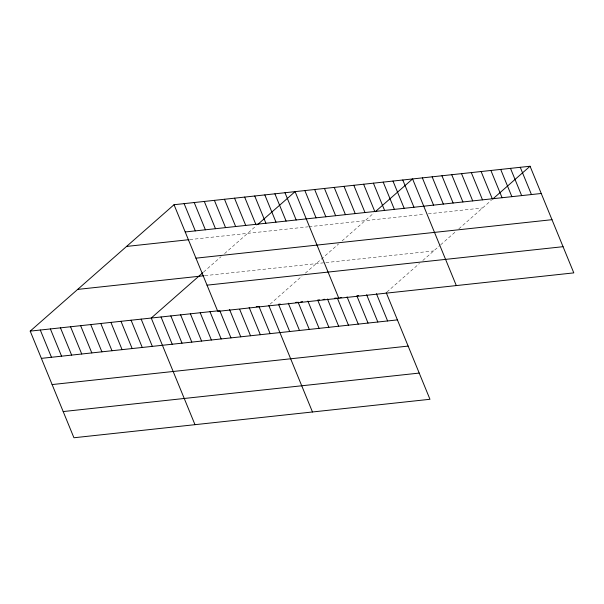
<?xml version="1.0" encoding="UTF-8"?>
<svg xmlns="http://www.w3.org/2000/svg" width="604" height="604" viewBox="0 0 604 604"><rect width="100%" height="100%" fill="white"/><g stroke="black" fill="none" stroke-linecap="round" stroke-linejoin="round"><path stroke-width="0.45" stroke-dasharray="3.02 2.27" d="M203.608 272.026L221.072 256.677M224.567 253.612L256.436 225.602M270.094 304.144L301.962 276.141M305.352 273.159L338.557 243.978M342.053 240.913L373.921 212.902M386.907 292.042L419.455 263.442M422.845 260.467L439.984 245.405M440.678 244.794L456.05 231.287M458.844 228.825L491.414 200.211M189.845 239.592L308.146 226.81M309.037 226.711L423.849 214.307M428.304 213.824L482.596 207.957M204.945 275.651L433.695 250.932"/><path stroke-width="0.91" d="M386.228 292.638L429.965 399.282L73.937 437.757L30.2 331.12L174.035 204.718L530.063 166.243L573.8 272.88L217.772 311.362L174.035 204.718M202.906 272.638L151.249 318.036L194.986 424.672M257.795 224.409L295.084 191.634L338.821 298.278M375.28 211.717L412.577 178.943L456.314 285.579M492.766 199.018L530.063 166.243M185.217 231.974L541.237 193.491M126.568 246.432L188.931 239.69M195.96 258.172L551.988 219.69M77.667 289.407L204.054 275.749M207.029 285.163L563.056 246.689M30.2 331.12L218.897 310.728M256.277 306.681L258.059 306.492M278.527 304.28L280.309 304.084M295.439 302.453L297.221 302.257M300.777 301.872L302.559 301.683M317.689 300.045L319.471 299.856M323.034 299.471L324.809 299.274M334.601 298.217L336.383 298.029M339.939 297.644L341.721 297.447M356.851 295.817L358.633 295.62M41.374 358.368L397.402 319.894M52.118 384.567L408.145 346.092M63.194 411.558L419.214 373.083M520.27 167.3L531.452 194.556M510.486 168.357L521.66 195.613M500.693 169.414L511.867 196.67M490.901 170.479L502.075 197.727M481.109 171.536L492.29 198.784M471.316 172.593L482.498 199.841M461.531 173.65L472.706 200.898M451.739 174.707L462.913 201.963M441.947 175.764L453.121 203.019M432.154 176.821L443.336 204.077M422.37 177.886L433.544 205.133M402.785 180L413.959 207.248M392.993 181.057L404.174 208.304M383.2 182.114L394.382 209.369M373.415 183.171L384.589 210.426M363.623 184.228L374.797 211.483M353.831 185.292L365.005 212.54M344.038 186.349L355.22 213.597M334.246 187.406L345.428 214.654M376.435 293.703L387.609 320.951M324.461 188.463L335.635 215.711M366.643 294.76L377.825 322.007M314.669 189.52L325.843 216.776M357.206 296.67L368.032 323.065M304.877 190.577L316.051 217.833M347.066 296.874L358.24 324.122M337.274 297.931L348.448 325.186M284.997 192.729L296.179 219.977M327.481 298.988L338.655 326.243M274.911 193.816L286.092 221.072M318.044 300.898L328.87 327.3M264.824 194.911L275.998 222.159M307.897 301.109L319.078 328.357M254.737 195.998L265.911 223.246M298.112 302.166L309.286 329.414M288.319 303.223L299.493 330.471M244.65 197.085L255.824 224.341M278.874 305.133L289.701 331.528M234.563 198.18L245.737 225.428M268.735 305.337L312.472 411.981M224.477 199.267L235.651 226.523M258.95 306.394L270.124 333.65M214.39 200.362L225.564 227.61M249.158 307.451L260.332 334.707M204.303 201.449L215.477 228.697M239.713 309.361L250.539 335.764M194.216 202.536L205.39 229.792M229.573 309.573L240.754 336.821M184.122 203.631L195.303 230.879M219.781 310.63L230.962 337.878M209.996 311.687L221.17 338.935M200.203 312.744L211.377 339.999M190.411 313.801L201.585 341.056M180.619 314.858L191.8 342.113M170.834 315.922L182.008 343.17M161.042 316.979L172.215 344.227M141.162 319.123L152.336 346.379M131.076 320.218L142.25 347.466M120.989 321.305L132.163 348.553M110.902 322.393L122.076 349.648M100.815 323.487L111.989 350.735M90.721 324.575L101.902 351.83M80.634 325.669L91.816 352.917M70.547 326.756L81.729 354.004M60.46 327.844L71.642 355.099M50.374 328.938L61.555 356.186M40.287 330.026L51.461 357.281"/></g></svg>
